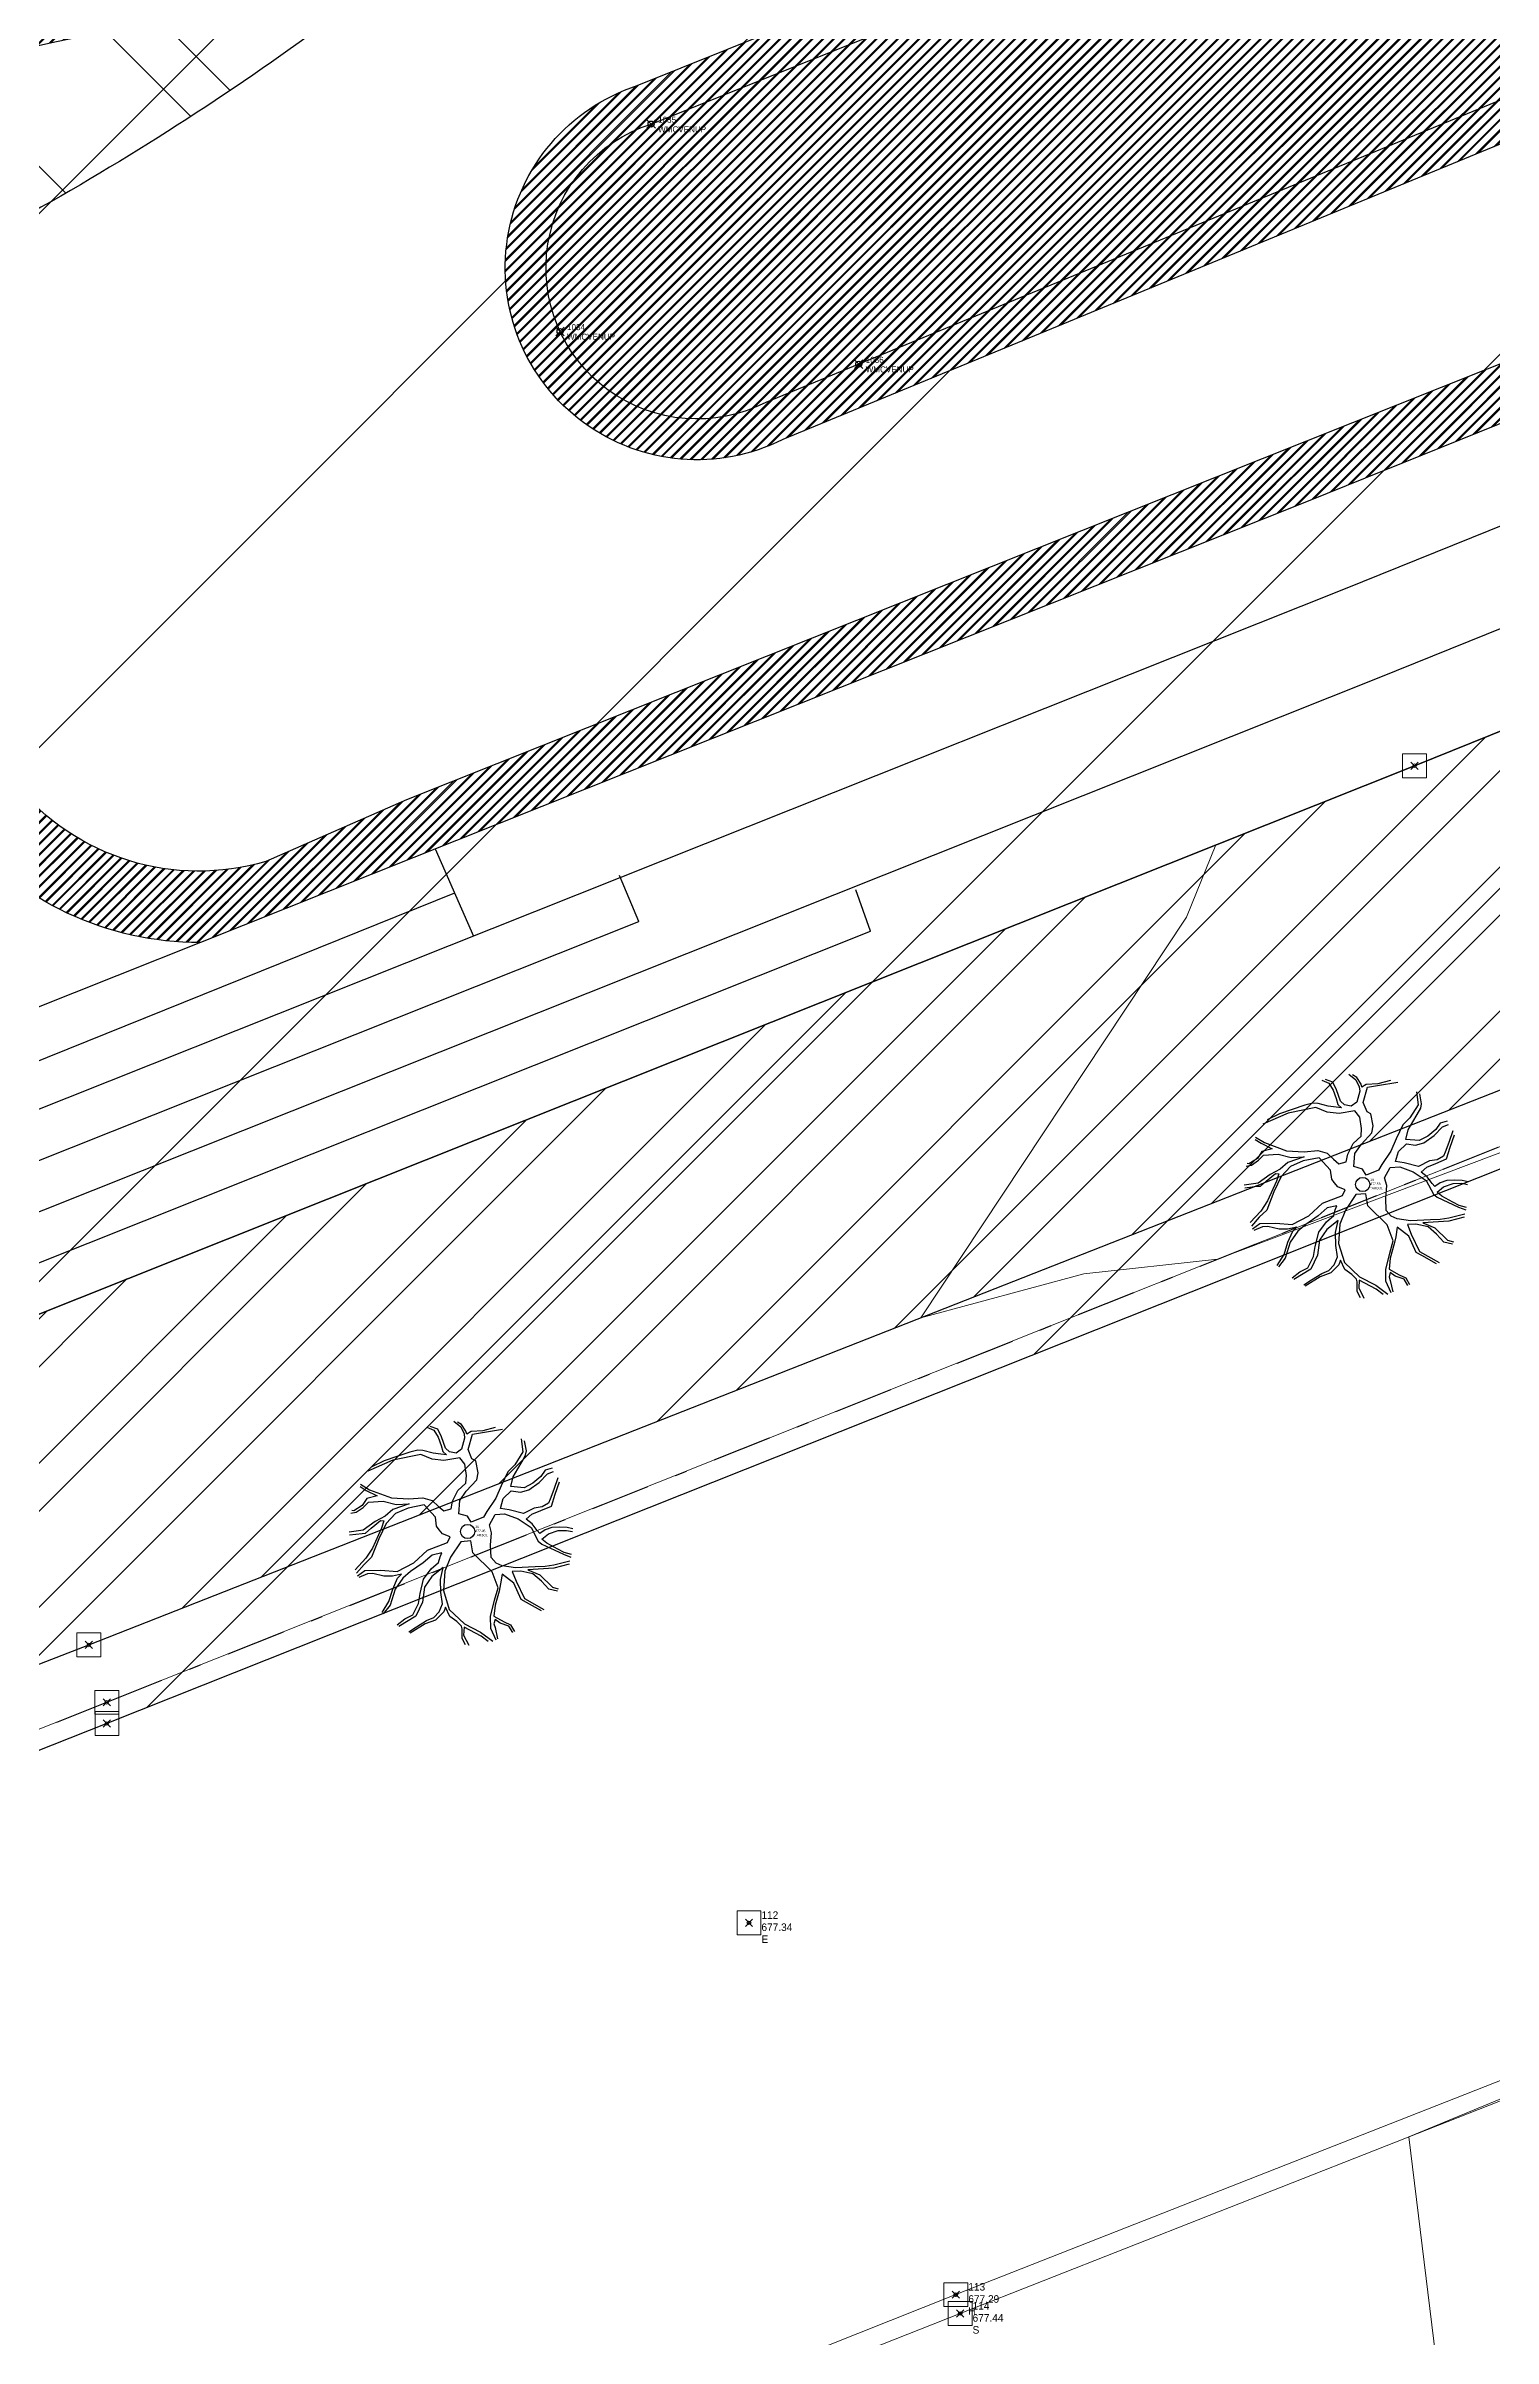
# Model space of a CAD drawing. Extents: x 350769 to 354978, y 6304672 to 6307963.
# Drawn here: x 352573.7 to 352585.87, y 6305441.83 to 6305461.11 of the extents above; entities that cross this region are included whole.
import ezdxf

# ---------------------------------------------------------------- set-up
doc = ezdxf.new("R2010")
doc.units = 0
doc.header["$PDMODE"] = 35
doc.header["$PDSIZE"] = 0.03
doc.linetypes.add('CONTINUOS', pattern=[0])
doc.linetypes.add('JPG_DASHDOT', pattern=[1, 0.5, -0.25, 0, -0.25])
doc.layers.get('0').update_dxf_attribs({"linetype": 'CONTINUOUS'})
doc.layers.get('Defpoints').update_dxf_attribs({"linetype": 'CONTINUOUS'})
for name, color, linetype in [('0-LEVANTAMIENTO 2020.SEP', 252, 'CONTINUOUS'), ('02_Geo ext_Acotamiento', 7, 'CONTINUOUS'), ('1-ESCALA', 252, 'CONTINUOUS'), ('1-LINEA EXTERIOR EDIFICIO MADERAS', 252, 'CONTINUOUS'), ('1-MURO', 7, 'CONTINUOUS'), ('1-PAVIMENTO', 161, 'CONTINUOUS'), ('1-SOLERA', 212, 'CONTINUOUS'), ('1-VEREDA', 251, 'CONTINUOUS'), ('2-ACHURADO MURO', 9, 'CONTINUOUS'), ('2-ACHURADO VEREDA', 252, 'CONTINUOUS'), ('C-TINN', 5, 'CONTINUOUS'), ('C-TOPO-MAJR', 9, 'CONTINUOUS'), ('TOP-URB-SOLERAS', 2, 'JPG_DASHDOT'), ('V-NODE - 2013', 4, 'CONTINUOUS'), ('V-NODE-TEXT', 1, 'CONTINUOUS'), ('V-NODE-TEXT 2013', 2, 'CONTINUOUS'), ('V-NODE-TEXT5', 5, 'CONTINUOUS'), ('Z-ARBOL', 253, 'CONTINUOUS')]:
    doc.layers.add(name, color=color, linetype=linetype)
doc.layers.add('0_ASD_TOPOGRAFIA_ELEMENTOS', color=9, linetype='CONTINUOS', lineweight=5, true_color=0xbdbdbd)
doc.styles.add('ROMANS', font='romans.shx', dxfattribs={"width": 0.65})
doc.dimstyles.new('Principal', dxfattribs={"dimscale": 0, "dimtxt": 2, "dimasz": 2, "dimexe": 1, "dimexo": 1, "dimtad": 1, "dimrnd": 0.05, "dimzin": 1, "dimtxsty": 'ROMANS', "dimcen": 2.5, "dimclrt": 2, "dimaunit": 2, "dimadec": 0, "dimazin": 0, "dimtfac": 1, "dimtmove": 0, "dimatfit": 3, "dimfxl": 1, "dimfxlon": 1, "dimarcsym": 0})
pattern_1 = [(45, (0, 0), (-0.04490128060535, 0.04490128060535), [])]
pattern_2 = [(45, (38000, -3000), (-0.04490128060535, 0.04490128060535), [])]

# ---------------------------------------------------------------- blocks, each defined once
blk = doc.blocks.new('*U230', base_point=(352581.385, 6305442.039))
at = {"layer": 'V-NODE - 2013', "lineweight": -2}
blk.add_point((352581.385, 6305442.039), dxfattribs=at)
at = {"layer": 'V-NODE-TEXT 2013', "linetype": 'ByBlock', "char_height": 0.0635}
for s, insert, attachment_point in [('114', (352581.49, 6305442.072), 7), ('S', (352581.49, 6305441.933), 1), ('677.44', (352581.49, 6305442.034), 1)]:
    blk.add_mtext(s, dxfattribs=dict(at, insert=insert, attachment_point=attachment_point))
blk = doc.blocks.new('*U379', base_point=(352581.349, 6305442.198))
at = {"layer": 'V-NODE - 2013', "lineweight": -2}
blk.add_point((352581.349, 6305442.198), dxfattribs=at)
at = {"layer": 'V-NODE-TEXT 2013', "linetype": 'ByBlock', "char_height": 0.0635}
for s, insert, attachment_point in [('677.29', (352581.454, 6305442.193), 1), ('113', (352581.454, 6305442.231), 7), ('H', (352581.454, 6305442.092), 1)]:
    blk.add_mtext(s, dxfattribs=dict(at, insert=insert, attachment_point=attachment_point))
blk = doc.blocks.new('*U417', base_point=(352579.609, 6305445.324))
at = {"layer": 'V-NODE - 2013', "lineweight": -2}
blk.add_point((352579.609, 6305445.324), dxfattribs=at)
at = {"layer": 'V-NODE-TEXT 2013', "linetype": 'ByBlock', "char_height": 0.0635}
for s, insert, attachment_point in [('112', (352579.714, 6305445.357), 7), ('677.34', (352579.714, 6305445.319), 1), ('E', (352579.714, 6305445.218), 1)]:
    blk.add_mtext(s, dxfattribs=dict(at, insert=insert, attachment_point=attachment_point))
blk = doc.blocks.new('*U644', base_point=(352578.02, 6305458.705))
at = {"layer": 'V-NODE-TEXT5', "lineweight": -2}
for p, q in [((352577.984, 6305458.669), (352578.056, 6305458.741)), ((352577.984, 6305458.741), (352578.056, 6305458.669))]:
    blk.add_line(p, q, dxfattribs=at)
blk.add_circle((352578.02, 6305458.705), 0.0254, dxfattribs=at)
at = {"layer": 'V-NODE-TEXT5', "color": 0, "linetype": 'ByBlock', "char_height": 0.0508}
for s, insert, attachment_point in [('1034', (352578.079, 6305458.741), 4), ('WMCVENUP', (352578.079, 6305458.686), 1)]:
    blk.add_mtext(s, dxfattribs=dict(at, insert=insert, attachment_point=attachment_point))
blk = doc.blocks.new('*U645', base_point=(352578.786, 6305460.449))
at = {"layer": 'V-NODE-TEXT5', "lineweight": -2}
for p, q in [((352578.75, 6305460.413), (352578.822, 6305460.485)), ((352578.75, 6305460.485), (352578.822, 6305460.413))]:
    blk.add_line(p, q, dxfattribs=at)
blk.add_circle((352578.786, 6305460.449), 0.0254, dxfattribs=at)
at = {"layer": 'V-NODE-TEXT5', "color": 0, "linetype": 'ByBlock', "char_height": 0.0508}
for s, insert, attachment_point in [('1035', (352578.845, 6305460.485), 4), ('WMCVENUP', (352578.845, 6305460.43), 1)]:
    blk.add_mtext(s, dxfattribs=dict(at, insert=insert, attachment_point=attachment_point))
blk = doc.blocks.new('*U646', base_point=(352580.532, 6305458.43))
at = {"layer": 'V-NODE-TEXT5', "lineweight": -2}
for p, q in [((352580.496, 6305458.394), (352580.568, 6305458.466)), ((352580.496, 6305458.466), (352580.568, 6305458.394))]:
    blk.add_line(p, q, dxfattribs=at)
blk.add_circle((352580.532, 6305458.43), 0.0254, dxfattribs=at)
at = {"layer": 'V-NODE-TEXT5', "color": 0, "linetype": 'ByBlock', "char_height": 0.0508}
for s, insert, attachment_point in [('WMCVENUP', (352580.591, 6305458.411), 1), ('1036', (352580.591, 6305458.466), 4)]:
    blk.add_mtext(s, dxfattribs=dict(at, insert=insert, attachment_point=attachment_point))
blk = doc.blocks.new('ARBOL')
at = {"layer": 'Z-ARBOL', "color": 9, "linetype": 'Continuous', "true_color": 0xbdbdbd}
for p, q in [((-1.403, 3.597), (-1.165, 3.491)), ((-1.029, 3.526), (-1.286, 3.62)), ((-1.165, 3.491), (-1.017, 3.252)), ((-0.902, 3.26), (-1.029, 3.526)), ((-1.017, 3.252), (-0.911, 2.96)), ((-0.767, 2.873), (-0.902, 3.26)), ((-0.477, 3.797), (-0.24, 3.601)), ((-0.207, 3.685), (-0.352, 3.773)), ((-0.24, 3.601), (-0.123, 3.368)), ((-0.057, 3.46), (-0.207, 3.685)), ((-0.104, 3.213), (-0.207, 2.841)), ((-0.123, 3.368), (-0.104, 3.213)), ((-0.029, 3.35), (-0.057, 3.46)), ((0.118, 3.442), (-0.029, 3.35)), ((0.016, 2.829), (0.166, 3.358)), ((0.526, 3.47), (0.118, 3.442)), ((0.166, 3.358), (0.515, 3.412)), ((0.515, 3.412), (1.206, 3.526)), ((0.952, 3.585), (0.526, 3.47)), ((1.849, 3.198), (1.905, 2.74)), ((-2.573, 2.463), (-3.436, 2.075)), ((-2.87, 2.43), (-3.296, 2.225)), ((-2.436, 2.588), (-2.87, 2.43)), ((-1.615, 2.657), (-2.573, 2.463)), ((-1.989, 2.729), (-2.436, 2.588)), ((-1.717, 2.798), (-1.989, 2.729)), ((-1.54, 2.794), (-1.717, 2.798)), ((-1.226, 2.493), (-1.615, 2.657)), ((-1.187, 2.697), (-1.54, 2.794)), ((-0.816, 2.445), (-1.226, 2.493)), ((-0.92, 2.661), (-1.187, 2.697)), ((-0.73, 2.639), (-0.92, 2.661)), ((-0.911, 2.96), (-0.854, 2.754)), ((-0.854, 2.754), (-0.73, 2.639)), ((-0.266, 2.536), (-0.816, 2.445)), ((-0.63, 2.741), (-0.767, 2.873)), ((-0.396, 2.696), (-0.63, 2.741)), ((-0.207, 2.841), (-0.396, 2.696)), ((-0.096, 2.323), (-0.266, 2.536)), ((0.148, 2.502), (0.016, 2.829)), ((0.28, 2.432), (0.148, 2.502)), ((0.364, 2.024), (0.28, 2.432)), ((1.905, 2.74), (1.627, 2.295)), ((1.729, 2.155), (1.875, 2.414)), ((1.875, 2.414), (1.998, 2.632)), ((2.025, 2.777), (1.962, 3.121)), ((1.998, 2.632), (2.025, 2.777)), ((-3.69, 1.634), (-3.381, 1.442)), ((-0.333, 1.418), (-0.059, 1.667)), ((-0.041, 1.935), (-0.096, 2.323)), ((-0.059, 1.667), (-0.041, 1.935)), ((-0.047, 1.394), (0.316, 1.777)), ((0.316, 1.777), (0.364, 2.024)), ((1.387, 2.055), (1.15, 1.572)), ((1.627, 2.295), (1.387, 2.055)), ((1.485, 1.554), (1.564, 1.885)), ((1.564, 1.885), (1.729, 2.155)), ((2.249, 1.664), (1.945, 1.511)), ((2.109, 1.435), (2.463, 1.684)), ((2.52, 1.899), (2.249, 1.664)), ((2.463, 1.684), (2.748, 1.991)), ((2.673, 2.111), (2.52, 1.899)), ((2.914, 2.185), (2.673, 2.111)), ((2.748, 1.991), (2.957, 2.072)), ((3.108, 1.847), (2.968, 1.452)), ((3.018, 1.291), (3.163, 1.716)), ((-3.63, 0.901), (-3.923, 0.716)), ((-3.835, 0.669), (-3.594, 0.834)), ((-3.7, 1.548), (-3.498, 1.419)), ((-3.47, 1.143), (-3.63, 0.901)), ((-3.594, 0.834), (-3.415, 1.011)), ((-3.498, 1.419), (-3.116, 1.225)), ((-3.116, 1.225), (-3.47, 1.143)), ((-3.415, 1.011), (-2.907, 1.05)), ((-3.381, 1.442), (-2.627, 1.162)), ((-2.907, 1.05), (-2.46, 0.935)), ((-2.627, 1.162), (-2.021, 1.122)), ((-2.02, 0.956), (-2.574, 0.761)), ((-2.048, 0.811), (-2.487, 0.623)), ((-2.46, 0.935), (-2.02, 0.956)), ((-1.495, 0.916), (-2.048, 0.811)), ((-2.021, 1.122), (-1.544, 1.167)), ((-1.544, 1.167), (-1.222, 1.075)), ((-1.107, 0.496), (-1.495, 0.916)), ((-1.222, 1.075), (-1.003, 0.868)), ((-1.003, 0.868), (-0.823, 0.713)), ((-0.567, 0.785), (-0.517, 1.046)), ((-0.517, 1.046), (-0.333, 1.418)), ((-0.309, 0.615), (-0.27, 1.074)), ((-0.27, 1.074), (-0.047, 1.394)), ((0.973, 1.154), (0.657, 0.687)), ((1.15, 1.572), (0.973, 1.154)), ((1.13, 0.793), (1.228, 1.135)), ((1.429, 0.75), (1.13, 0.793)), ((1.228, 1.135), (1.504, 1.399)), ((1.945, 1.511), (1.485, 1.554)), ((1.504, 1.399), (1.819, 1.354)), ((1.819, 1.354), (2.109, 1.435)), ((2.296, 0.811), (1.922, 0.626)), ((2.562, 0.851), (2.296, 0.811)), ((2.522, 0.723), (2.891, 0.879)), ((2.78, 0.975), (2.562, 0.851)), ((2.839, 1.115), (2.78, 0.975)), ((2.968, 1.452), (2.839, 1.115)), ((2.891, 0.879), (3.018, 1.291)), ((-3.598, 0.051), (-4.08, -0.022)), ((-4.02, 0.629), (-3.835, 0.669)), ((-3.923, 0.716), (-3.985, 0.728)), ((-3.185, 0.35), (-3.598, 0.051)), ((-3.521, -0.054), (-3.326, 0.12)), ((-3.326, 0.12), (-3.003, 0.375)), ((-2.972, 0.113), (-3.28, -0.567)), ((-2.845, 0.526), (-3.185, 0.35)), ((-2.811, 0.278), (-3.057, -0.248)), ((-3.003, 0.375), (-2.891, 0.369)), ((-2.891, 0.369), (-2.972, 0.113)), ((-2.574, 0.761), (-2.845, 0.526)), ((-2.487, 0.623), (-2.811, 0.278)), ((-1.069, 0.187), (-1.107, 0.496)), ((-0.979, 0.064), (-1.069, 0.187)), ((-0.861, -0.079), (-0.979, 0.064)), ((-0.823, 0.713), (-0.567, 0.785)), ((-0.003, 0.526), (-0.309, 0.615)), ((0.12, 0.322), (-0.003, 0.526)), ((0.541, 0.498), (0.12, 0.322)), ((0.657, 0.687), (0.541, 0.498)), ((0.749, 0.232), (0.945, 0.586)), ((0.826, -0.039), (0.749, 0.232)), ((0.945, 0.586), (1.274, 0.614)), ((1.274, 0.614), (1.74, 0.435)), ((1.922, 0.626), (1.429, 0.75)), ((1.74, 0.435), (2.184, 0.139)), ((2.013, 0.428), (2.208, 0.602)), ((2.225, 0.267), (2.013, 0.428)), ((2.184, 0.139), (2.434, -0.331)), ((2.208, 0.602), (2.522, 0.723)), ((2.391, 0.039), (2.225, 0.267)), ((2.484, -0.069), (2.391, 0.039)), ((2.67, 0.062), (2.484, -0.069)), ((2.895, 0.139), (2.67, 0.062)), ((2.788, -0.082), (3.118, 0.036)), ((3.155, 0.15), (2.895, 0.139)), ((3.118, 0.036), (3.409, 0.041)), ((3.428, 0.143), (3.155, 0.15)), ((3.409, 0.041), (3.612, 0.003)), ((3.628, 0.09), (3.428, 0.143)), ((-4.066, -0.115), (-3.635, -0.062)), ((-3.635, -0.062), (-3.521, -0.054)), ((-3.28, -0.567), (-3.508, -0.915)), ((-3.057, -0.248), (-3.307, -0.878)), ((-1.859, -1.079), (-1.388, -0.641)), ((-1.388, -0.641), (-0.693, -0.382)), ((-0.89, -0.736), (-1.226, -0.808)), ((-0.949, -0.876), (-0.89, -0.736)), ((-0.607, -0.187), (-0.861, -0.079)), ((-0.693, -0.382), (-0.607, -0.187)), ((-0.234, -0.349), (-0.595, -0.883)), ((0.11, -0.324), (-0.234, -0.349)), ((0.178, -0.729), (0.11, -0.324)), ((0.844, -1.384), (0.178, -0.729)), ((0.792, -0.47), (0.826, -0.039)), ((0.808, -0.895), (0.792, -0.47)), ((2.434, -0.331), (2.56, -0.43)), ((2.56, -0.264), (2.788, -0.082)), ((2.727, -0.401), (2.56, -0.264)), ((2.56, -0.43), (3.301, -0.782)), ((3.107, -0.61), (2.727, -0.401)), ((3.327, -0.727), (3.107, -0.61)), ((3.301, -0.782), (3.556, -0.877)), ((3.574, -0.789), (3.327, -0.727)), ((-3.508, -0.915), (-3.874, -1.313)), ((-3.565, -1.13), (-3.831, -1.435)), ((-3.796, -1.524), (-3.541, -1.346)), ((-3.449, -1.454), (-3.747, -1.578)), ((-3.307, -0.878), (-3.565, -1.13)), ((-3.541, -1.346), (-2.989, -1.331)), ((-3.269, -1.443), (-3.449, -1.454)), ((-2.882, -1.532), (-3.269, -1.443)), ((-2.989, -1.331), (-2.433, -1.376)), ((-2.593, -1.542), (-2.882, -1.532)), ((-2.273, -1.468), (-2.593, -1.542)), ((-2.433, -1.376), (-1.859, -1.079)), ((-2.412, -1.607), (-2.273, -1.468)), ((-1.964, -1.376), (-2.235, -1.61)), ((-1.537, -1.08), (-1.964, -1.376)), ((-1.226, -0.808), (-1.537, -1.08)), ((-1.515, -1.642), (-1.253, -1.285)), ((-1.237, -1.544), (-1.487, -1.919)), ((-1.253, -1.285), (-1, -1.062)), ((-0.841, -1.243), (-1.237, -1.544)), ((-1, -1.062), (-0.949, -0.876)), ((-0.934, -1.647), (-0.841, -1.243)), ((-0.783, -1.36), (-0.829, -2.029)), ((-0.595, -0.883), (-0.783, -1.36)), ((0.98, -1.093), (0.808, -0.895)), ((1.046, -1.935), (0.844, -1.384)), ((1.19, -1.179), (0.98, -1.093)), ((1.184, -1.464), (1.136, -1.801)), ((1.592, -1.783), (1.184, -1.464)), ((1.645, -1.25), (1.19, -1.179)), ((1.833, -1.361), (1.539, -1.381)), ((1.539, -1.381), (1.67, -1.707)), ((2.33, -1.215), (1.645, -1.25)), ((2.251, -1.456), (1.833, -1.361)), ((2.967, -1.261), (2.068, -1.316)), ((2.068, -1.316), (2.488, -1.486)), ((2.542, -1.708), (2.251, -1.456)), ((2.671, -1.205), (2.33, -1.215)), ((2.488, -1.486), (2.923, -1.916)), ((2.971, -1.156), (2.671, -1.205)), ((3.494, -1.121), (2.967, -1.261)), ((3.522, -1.022), (2.971, -1.156)), ((-2.711, -2.409), (-2.581, -1.981)), ((-2.5, -1.982), (-2.67, -2.537)), ((-2.581, -1.981), (-2.412, -1.607)), ((-2.235, -1.61), (-2.5, -1.982)), ((-1.691, -2.483), (-1.64, -2.131)), ((-1.64, -2.131), (-1.515, -1.642)), ((-1.487, -1.919), (-1.553, -2.434)), ((-0.924, -2.102), (-0.934, -1.647)), ((-0.869, -2.489), (-0.924, -2.102)), ((-0.829, -2.029), (-0.631, -2.685)), ((0.792, -2.926), (0.931, -2.365)), ((0.931, -2.365), (1.046, -1.935)), ((1.089, -2.048), (0.947, -2.534)), ((1.136, -1.801), (1.089, -2.048)), ((1.84, -2.342), (1.592, -1.783)), ((1.67, -1.707), (1.96, -2.305)), ((2.032, -2.439), (1.84, -2.342)), ((1.96, -2.305), (2.63, -2.689)), ((2.797, -1.983), (2.542, -1.708)), ((3.09, -2.053), (2.797, -1.983)), ((2.923, -1.916), (3.123, -1.969)), ((-2.944, -2.787), (-2.711, -2.409)), ((-2.67, -2.537), (-2.906, -2.839)), ((-2.428, -3.216), (-2.163, -3.011)), ((-1.79, -2.916), (-2.375, -3.272)), ((-2.163, -3.011), (-1.893, -2.866)), ((-1.893, -2.866), (-1.691, -2.483)), ((-1.553, -2.434), (-1.79, -2.916)), ((-1.763, -3.283), (-1.414, -3.063)), ((-1.104, -3.047), (-1.468, -3.174)), ((-1.414, -3.063), (-1.168, -2.959)), ((-1.168, -2.959), (-0.986, -2.768)), ((-0.825, -2.769), (-1.104, -3.047)), ((-0.986, -2.768), (-0.869, -2.489)), ((-0.76, -2.6), (-0.825, -2.769)), ((-0.614, -2.929), (-0.76, -2.6)), ((-0.631, -2.685), (-0.112, -3.176)), ((-0.371, -3.096), (-0.614, -2.929)), ((-0.209, -3.263), (-0.371, -3.096)), ((0.795, -3.334), (0.792, -2.926)), ((0.95, -3.032), (0.906, -3.174)), ((0.947, -2.534), (0.907, -2.918)), ((0.907, -2.918), (1.258, -3.106)), ((1.12, -3.155), (0.95, -3.032)), ((1.423, -3.258), (1.12, -3.155)), ((1.258, -3.106), (1.481, -3.209)), ((2.541, -2.732), (2.032, -2.439)), ((-2.023, -3.459), (-1.763, -3.283)), ((-1.468, -3.174), (-1.982, -3.498)), ((-0.194, -3.356), (-0.209, -3.263)), ((-0.193, -3.688), (-0.194, -3.356)), ((-0.073, -3.907), (-0.193, -3.688)), ((-0.118, -3.295), (-0.137, -3.563)), ((-0.137, -3.563), (0.039, -3.913)), ((0.469, -3.603), (-0.118, -3.295)), ((-0.112, -3.176), (0.447, -3.464)), ((0.447, -3.464), (0.866, -3.771)), ((0.709, -3.785), (0.469, -3.603)), ((0.979, -3.736), (0.795, -3.334)), ((0.906, -3.174), (0.947, -3.302)), ((0.947, -3.302), (1.033, -3.696)), ((1.558, -3.479), (1.423, -3.258)), ((1.481, -3.209), (1.614, -3.445))]:
    blk.add_line(p, q, dxfattribs=at)
at = {"layer": 'Z-ARBOL', "color": 9, "true_color": 0xbdbdbd}
blk.add_circle((0, 0), 0.245, dxfattribs=at)
blk = doc.blocks.new('*U730', base_point=(352584.771, 6305451.532))
at = {"layer": 'Z-ARBOL', "linetype": 'ByBlock', "lineweight": -2, "xscale": 0.2441400029806206, "yscale": 0.2441400029806206, "zscale": 0.2441400029806206}
blk.add_blockref('ARBOL', (352584.771, 6305451.532), dxfattribs=at)
at = {"layer": 'V-NODE-TEXT', "linetype": 'ByBlock', "char_height": 0.02}
for s, insert, attachment_point in [('29', (352584.836, 6305451.572), 4), ('677.58', (352584.836, 6305451.547), 1), ('°ARBOL', (352584.836, 6305451.502), 4)]:
    blk.add_mtext(s, dxfattribs=dict(at, insert=insert, attachment_point=attachment_point))
blk = doc.blocks.new('*U731', base_point=(352577.243, 6305448.614))
at = {"layer": 'Z-ARBOL', "linetype": 'ByBlock', "lineweight": -2, "xscale": 0.2441400029806206, "yscale": 0.2441400029806206, "zscale": 0.2441400029806206}
blk.add_blockref('ARBOL', (352577.243, 6305448.614), dxfattribs=at)
at = {"layer": 'V-NODE-TEXT', "linetype": 'ByBlock', "char_height": 0.02}
for s, insert, attachment_point in [('30', (352577.308, 6305448.654), 4), ('677.45', (352577.308, 6305448.629), 1), ('°ARBOL', (352577.308, 6305448.584), 4)]:
    blk.add_mtext(s, dxfattribs=dict(at, insert=insert, attachment_point=attachment_point))
blk = doc.blocks.new('*D1236')
at = {"layer": '02_Geo ext_Acotamiento', "color": 0, "lineweight": -2, "transparency": 16777216}
blk.add_line((352474.045, 6305972.496), (352473.119, 6305978.179), dxfattribs=at)
at = {"layer": '02_Geo ext_Acotamiento', "color": 0, "transparency": 16777216}
blk.add_solid([(352473.283, 6305978.206), (352472.954, 6305978.153), (352472.958, 6305979.166)], dxfattribs=at)
at = {"layer": 'Defpoints', "color": 0, "transparency": 16777216}
for p in [(352472.958, 6305979.166), (352596.042, 6305224.025)]:
    blk.add_point(p, dxfattribs=at)
at = {"layer": '02_Geo ext_Acotamiento', "color": 2, "transparency": 16777216, "insert": (352474.582, 6305974.845), "char_height": 1, "attachment_point": 5, "rotation": 279.2575, "style": 'ROMANS'}
blk.add_mtext('R765,10', dxfattribs=at)
blk = doc.blocks.new('*U4470', base_point=(352581.385, 6305442.039))
at = {"layer": 'V-NODE - 2013', "lineweight": -2}
blk.add_point((352581.385, 6305442.039), dxfattribs=at)
at = {"layer": 'V-NODE-TEXT 2013', "linetype": 'ByBlock', "char_height": 0.0635}
for s, insert, attachment_point in [('114', (352581.49, 6305442.072), 7), ('S', (352581.49, 6305441.933), 1), ('677.44', (352581.49, 6305442.034), 1)]:
    blk.add_mtext(s, dxfattribs=dict(at, insert=insert, attachment_point=attachment_point))
blk = doc.blocks.new('*U4625', base_point=(352581.349, 6305442.198))
at = {"layer": 'V-NODE - 2013', "lineweight": -2}
blk.add_point((352581.349, 6305442.198), dxfattribs=at)
at = {"layer": 'V-NODE-TEXT 2013', "linetype": 'ByBlock', "char_height": 0.0635}
for s, insert, attachment_point in [('677.29', (352581.454, 6305442.193), 1), ('113', (352581.454, 6305442.231), 7), ('H', (352581.454, 6305442.092), 1)]:
    blk.add_mtext(s, dxfattribs=dict(at, insert=insert, attachment_point=attachment_point))
blk = doc.blocks.new('*U4666', base_point=(352579.609, 6305445.324))
at = {"layer": 'V-NODE - 2013', "lineweight": -2}
blk.add_point((352579.609, 6305445.324), dxfattribs=at)
at = {"layer": 'V-NODE-TEXT 2013', "linetype": 'ByBlock', "char_height": 0.0635}
for s, insert, attachment_point in [('112', (352579.714, 6305445.357), 7), ('677.34', (352579.714, 6305445.319), 1), ('E', (352579.714, 6305445.218), 1)]:
    blk.add_mtext(s, dxfattribs=dict(at, insert=insert, attachment_point=attachment_point))
blk = doc.blocks.new('*U4920', base_point=(352578.02, 6305458.705))
at = {"layer": 'V-NODE-TEXT5', "lineweight": -2}
for p, q in [((352577.984, 6305458.669), (352578.056, 6305458.741)), ((352577.984, 6305458.741), (352578.056, 6305458.669))]:
    blk.add_line(p, q, dxfattribs=at)
blk.add_circle((352578.02, 6305458.705), 0.0254, dxfattribs=at)
at = {"layer": 'V-NODE-TEXT5', "color": 0, "linetype": 'ByBlock', "char_height": 0.0508}
for s, insert, attachment_point in [('1034', (352578.079, 6305458.741), 4), ('WMCVENUP', (352578.079, 6305458.686), 1)]:
    blk.add_mtext(s, dxfattribs=dict(at, insert=insert, attachment_point=attachment_point))
blk = doc.blocks.new('*U4921', base_point=(352578.786, 6305460.449))
at = {"layer": 'V-NODE-TEXT5', "lineweight": -2}
for p, q in [((352578.75, 6305460.413), (352578.822, 6305460.485)), ((352578.75, 6305460.485), (352578.822, 6305460.413))]:
    blk.add_line(p, q, dxfattribs=at)
blk.add_circle((352578.786, 6305460.449), 0.0254, dxfattribs=at)
at = {"layer": 'V-NODE-TEXT5', "color": 0, "linetype": 'ByBlock', "char_height": 0.0508}
for s, insert, attachment_point in [('1035', (352578.845, 6305460.485), 4), ('WMCVENUP', (352578.845, 6305460.43), 1)]:
    blk.add_mtext(s, dxfattribs=dict(at, insert=insert, attachment_point=attachment_point))
blk = doc.blocks.new('*U4922', base_point=(352580.532, 6305458.43))
at = {"layer": 'V-NODE-TEXT5', "lineweight": -2}
for p, q in [((352580.496, 6305458.394), (352580.568, 6305458.466)), ((352580.496, 6305458.466), (352580.568, 6305458.394))]:
    blk.add_line(p, q, dxfattribs=at)
blk.add_circle((352580.532, 6305458.43), 0.0254, dxfattribs=at)
at = {"layer": 'V-NODE-TEXT5', "color": 0, "linetype": 'ByBlock', "char_height": 0.0508}
for s, insert, attachment_point in [('WMCVENUP', (352580.591, 6305458.411), 1), ('1036', (352580.591, 6305458.466), 4)]:
    blk.add_mtext(s, dxfattribs=dict(at, insert=insert, attachment_point=attachment_point))
blk = doc.blocks.new('*U5007', base_point=(352584.771, 6305451.532))
at = {"layer": 'Z-ARBOL', "linetype": 'ByBlock', "lineweight": -2, "xscale": 0.2441400029806206, "yscale": 0.2441400029806206, "zscale": 0.2441400029806206}
blk.add_blockref('ARBOL', (352584.771, 6305451.532), dxfattribs=at)
at = {"layer": 'V-NODE-TEXT', "linetype": 'ByBlock', "char_height": 0.02}
for s, insert, attachment_point in [('29', (352584.836, 6305451.572), 4), ('677.58', (352584.836, 6305451.547), 1), ('°ARBOL', (352584.836, 6305451.502), 4)]:
    blk.add_mtext(s, dxfattribs=dict(at, insert=insert, attachment_point=attachment_point))
blk = doc.blocks.new('*U5008', base_point=(352577.243, 6305448.614))
at = {"layer": 'Z-ARBOL', "linetype": 'ByBlock', "lineweight": -2, "xscale": 0.2441400029806206, "yscale": 0.2441400029806206, "zscale": 0.2441400029806206}
blk.add_blockref('ARBOL', (352577.243, 6305448.614), dxfattribs=at)
at = {"layer": 'V-NODE-TEXT', "linetype": 'ByBlock', "char_height": 0.02}
for s, insert, attachment_point in [('30', (352577.308, 6305448.654), 4), ('677.45', (352577.308, 6305448.629), 1), ('°ARBOL', (352577.308, 6305448.584), 4)]:
    blk.add_mtext(s, dxfattribs=dict(at, insert=insert, attachment_point=attachment_point))
blk = doc.blocks.new('TOPOGRAFIA')
at = {"layer": '1-LINEA EXTERIOR EDIFICIO MADERAS', "lineweight": 0, "true_color": 0xbdbdbd}
h = blk.add_hatch(dxfattribs=at)
h.set_pattern_fill('ANSI31', color=9, scale=0.5, angle=90)
h.set_pattern_definition([(135, (38000, -3000), (-1.12253201513, -1.12253201513), [])])
h.paths.add_polyline_path([(390509.254, 6302464.349), (390489.235, 6302457.311, 0.006593), (390483.626, 6302455.312, 0.225672), (390479.522, 6302451.091, 0.369359), (390482.833, 6302442.806, 0.105621), (390487.097, 6302441.999), (390494.78, 6302441.975, 0.022709), (390512.986, 6302443.076, 0.009245), (390519.629, 6302443.906, 0.008069), (390526.96, 6302445.081, 0.00776), (390532.19, 6302446.09, 0.003168), (390537.058, 6302447.14, 0.018522), (390547.928, 6302449.983, -0.000441), (390550.949, 6302450.891, 0.020574), (390552.004, 6302451.255, 0.02318), (390567.437, 6302456.785, 0.024648), (390573.151, 6302459.473, 0.065043), (390578.117, 6302463.01, 0.03227), (390582.068, 6302467.188, 0.06625), (390589.221, 6302481.458, 0.027642), (390596.216, 6302502.437, 0.013828), (390598.79, 6302513.005, 0.018853), (390600.543, 6302523.006, 0.159831), (390600.113, 6302525.357, 0.093527), (390598.113, 6302527.807, 0.380747), (390588.95, 6302527.551), (390586.878, 6302524.749), (390584.88, 6302521.705), (390583.088, 6302518.971), (390579.481, 6302513.484), (390576.46, 6302508.881), (390569.643, 6302498.477), (390565.382, 6302491.97), (390560.315, 6302485.388), (390555.754, 6302481.548), (390539.433, 6302474.882), (390517.803, 6302467.362)])
at = {"layer": '2-ACHURADO MURO', "lineweight": 0, "true_color": 0xbdbdbd}
h = blk.add_hatch(dxfattribs=at)
h.set_pattern_fill('ANSI31', color=9, scale=0.02)
h.set_pattern_definition(pattern_2)
h.paths.add_polyline_path([(390570.127, 6302460.95, 0.077461), (390573.772, 6302461.139, 0.1474), (390577.629, 6302463.242, 0.075621), (390585.753, 6302474.432), (390585.398, 6302474.616, -0.075621), (390577.344, 6302463.523, -0.1474), (390573.69, 6302461.531, -0.07792), (390570.148, 6302461.35, 0.047976), (390569.972, 6302461.351, -0.182302), (390567.584, 6302462.442), (390565.452, 6302464.482), (390565.307, 6302464.33), (390567.765, 6302461.978), (390571.43, 6302456.525), (390572.974, 6302454.519, 0.226316), (390574.993, 6302453.567), (390584.314, 6302457.281), (390591.826, 6302460.311), (390591.829, 6302460.305), (390599.205, 6302463.245, 0.000013), (390599.064, 6302463.669), (390576.729, 6302454.766), (390575.547, 6302454.249, -0.302334), (390573.439, 6302454.899), (390572.008, 6302456.758), (390569.57, 6302460.251, -0.560443)])
h = blk.add_hatch(dxfattribs=at)
h.set_pattern_fill('ANSI31', color=9, scale=0.02)
h.set_pattern_definition(pattern_2)
h.paths.add_polyline_path([(390578.669, 6302460.772, 1.075612), (390579.893, 6302457.796), (390580.663, 6302458.113), (390588.848, 6302461.483, 0.888424), (390587.264, 6302464.227)])
at = {"layer": '1-ESCALA', "color": 9, "lineweight": 0, "true_color": 0xbdbdbd, "flags": 128}
for points in [[(390540.705, 6302437.224), (390559.381, 6302444.752), (390572.313, 6302449.916), (390585.207, 6302455.053), (390596.032, 6302459.42), (390599.939, 6302461.036)], [(390540.999, 6302439.93), (390558.487, 6302446.979), (390571.423, 6302452.145), (390584.314, 6302457.281), (390591.826, 6302460.311)], [(390543.69, 6302439.29), (390559.083, 6302445.494), (390572.016, 6302450.659), (390584.909, 6302455.796), (390595.729, 6302460.161), (390595.766, 6302460.176)], [(390558.363, 6302446.068), (390571.72, 6302451.402), (390584.612, 6302456.538), (390593.809, 6302460.249)], [(390576.969, 6302454.354), (390577.291, 6302453.621)], [(390541.06, 6302437.799), (390559.232, 6302445.123), (390572.165, 6302450.287), (390580.632, 6302453.661), (390580.507, 6302454.011)], [(390551.042, 6302442.714), (390571.868, 6302451.03), (390578.683, 6302453.745), (390578.52, 6302454.129)], [(390577.132, 6302453.983), (390566.707, 6302449.777), (390566.806, 6302449.44)]]:
    blk.add_lwpolyline(points, dxfattribs=at)
at = {"layer": '1-LINEA EXTERIOR EDIFICIO MADERAS', "color": 9, "lineweight": 0, "true_color": 0xbdbdbd, "flags": 128}
blk.add_lwpolyline([(390596.216, 6302502.437, -0.027642), (390589.221, 6302481.458, -0.06625), (390582.068, 6302467.188, -0.03227), (390578.117, 6302463.01, -0.065043), (390573.151, 6302459.473, -0.024648), (390567.437, 6302456.785, -0.02318), (390552.004, 6302451.255, -0.020574), (390550.949, 6302450.891, 0.000441), (390547.928, 6302449.983, -0.018522), (390537.058, 6302447.14, -0.003168), (390532.19, 6302446.09, -0.00776), (390526.96, 6302445.081, -0.008069), (390519.629, 6302443.906, -0.009245)], format="xyb", dxfattribs=at)
at = {"layer": '1-MURO', "color": 9, "lineweight": 0, "true_color": 0xbdbdbd, "flags": 128}
for points in [[(390574.993, 6302453.567, -0.226316), (390572.974, 6302454.519), (390571.43, 6302456.525), (390567.765, 6302461.978), (390565.307, 6302464.33), (390565.452, 6302464.482), (390567.584, 6302462.442, 0.182302), (390569.972, 6302461.351, -0.047976), (390570.148, 6302461.35, 0.07792), (390573.69, 6302461.531, 0.1474), (390577.344, 6302463.523, 0.075621), (390585.398, 6302474.616)], [(390599.064, 6302463.669), (390576.729, 6302454.766), (390575.547, 6302454.249, -0.302334), (390573.439, 6302454.899), (390572.008, 6302456.758), (390569.57, 6302460.251, -0.546974), (390570.106, 6302460.952, 0.07792), (390573.772, 6302461.139, 0.1474), (390577.629, 6302463.242, 0.075621), (390585.753, 6302474.432)]]:
    blk.add_lwpolyline(points, format="xyb", dxfattribs=at)
for points in [[(390580.663, 6302458.113), (390579.893, 6302457.796, -1.075612), (390578.669, 6302460.772), (390587.264, 6302464.227, -0.888424), (390588.848, 6302461.483)], [(390580.532, 6302458.43), (390579.75, 6302458.108, -1.085058), (390578.786, 6302460.449), (390587.396, 6302463.91, -0.875311), (390588.675, 6302461.783)]]:
    blk.add_lwpolyline(points, format="xyb", close=True, dxfattribs=at)
at = {"layer": '1-PAVIMENTO', "color": 9, "lineweight": 0, "true_color": 0xbdbdbd, "flags": 128}
for points in [[(390444.268, 6302388.116), (390457.741, 6302393.434), (390468.498, 6302397.661), (390479.763, 6302402.113), (390491.069, 6302406.566), (390504.34, 6302411.797), (390516.096, 6302416.436), (390528.667, 6302421.39), (390542.311, 6302426.778), (390554.613, 6302431.626), (390569.19, 6302437.377), (390581.349, 6302442.198), (390592.357, 6302446.525), (390602.496, 6302450.542)], [(390441.522, 6302394.629), (390452.503, 6302398.982), (390458.213, 6302401.216), (390468.05, 6302405.104), (390476.439, 6302408.401), (390481.682, 6302410.475), (390490.722, 6302414.053), (390503.01, 6302418.889), (390512.509, 6302422.629), (390523.045, 6302426.8), (390532.693, 6302430.631), (390541.368, 6302434.036), (390559.984, 6302441.387), (390574.209, 6302447), (390587.598, 6302452.326), (390599.579, 6302457.023), (390608.801, 6302460.676), (390618.951, 6302464.69)]]:
    blk.add_lwpolyline(points, dxfattribs=at)
at = {"layer": '1-SOLERA', "color": 9, "lineweight": 0, "true_color": 0xbdbdbd}
for p, q in [((390574.208, 6302447.178), (390587.53, 6302452.492)), ((390560.49, 6302441.751), (390574.208, 6302447.178))]:
    blk.add_line(p, q, dxfattribs=at)
at = {"layer": '1-SOLERA', "color": 9, "lineweight": 0, "true_color": 0xbdbdbd, "flags": 128}
blk.add_lwpolyline([(390444.36, 6302387.966), (390457.762, 6302393.273), (390468.575, 6302397.519), (390479.829, 6302401.965), (390491.135, 6302406.422), (390504.423, 6302411.655), (390516.147, 6302416.29), (390528.739, 6302421.254), (390542.04, 6302426.48), (390554.717, 6302431.497), (390569.137, 6302437.209), (390581.385, 6302442.039), (390592.396, 6302446.375), (390602.55, 6302450.4)], dxfattribs=at)
at = {"layer": '1-VEREDA', "color": 9, "lineweight": 0, "true_color": 0xbdbdbd}
for points in [[(390522.849, 6302427.501), (390532.385, 6302431.239), (390541.168, 6302434.704), (390560.355, 6302442.352), (390574.057, 6302447.661), (390586.18, 6302452.427), (390599.796, 6302457.878)], [(390596.032, 6302459.42), (390585.207, 6302455.053), (390572.313, 6302449.916), (390559.381, 6302444.752), (390540.705, 6302437.224), (390531.498, 6302433.526), (390522.742, 6302429.978)]]:
    blk.add_lwpolyline(points, dxfattribs=at)
at = {"layer": 'C-TINN', "color": 9, "linetype": 'Continuous', "lineweight": 0, "true_color": 0xbdbdbd}
for points, elevation in [([(390585.107, 6302454.953), (390585.107, 6302455.153), (390585.307, 6302455.153), (390585.307, 6302454.953), (390585.107, 6302454.953)], 677.521), ([(390573.957, 6302447.561), (390573.957, 6302447.761), (390574.157, 6302447.761), (390574.157, 6302447.561), (390573.957, 6302447.561)], 677.399), ([(390574.108, 6302447.078), (390574.108, 6302447.278), (390574.308, 6302447.278), (390574.308, 6302447.078), (390574.108, 6302447.078)], 677.338), ([(390574.109, 6302446.9), (390574.109, 6302447.1), (390574.309, 6302447.1), (390574.309, 6302446.9), (390574.109, 6302446.9)], 677.182), ([(390579.509, 6302445.224), (390579.509, 6302445.424), (390579.709, 6302445.424), (390579.709, 6302445.224), (390579.509, 6302445.224)], 677.34), ([(390581.249, 6302442.098), (390581.249, 6302442.298), (390581.449, 6302442.298), (390581.449, 6302442.098), (390581.249, 6302442.098)], 677.294), ([(390581.285, 6302441.939), (390581.285, 6302442.139), (390581.485, 6302442.139), (390581.485, 6302441.939), (390581.285, 6302441.939)], 677.439)]:
    blk.add_lwpolyline(points, dxfattribs=dict(at, elevation=elevation))
for p in [(390585.207, 6302455.053, 677.521), (390574.057, 6302447.661, 677.399), (390574.208, 6302447.178, 677.338), (390574.209, 6302447, 677.182), (390579.609, 6302445.324, 677.34), (390581.349, 6302442.198, 677.294), (390581.385, 6302442.039, 677.439)]:
    blk.add_point(p, dxfattribs=at)
at = {"layer": 'C-TOPO-MAJR', "color": 9, "linetype": 'Continuous', "lineweight": 0, "true_color": 0xbdbdbd, "elevation": 677.5}
blk.add_lwpolyline([(390596.917, 6302438.392), (390594.82, 6302437.612), (390589.714, 6302435.71), (390586.042, 6302434.337), (390585.881, 6302437.614), (390585.158, 6302443.525), (390588.394, 6302444.862), (390592.366, 6302446.491), (390593.41, 6302446.925), (390594.338, 6302447.31), (390591.806, 6302448.439), (390589.67, 6302449.29), (390590.417, 6302450.556), (390591.955, 6302454.034), (390587.561, 6302452.415), (390583.551, 6302450.905), (390582.426, 6302450.781), (390581.054, 6302450.412), (390583.288, 6302453.781), (390583.536, 6302454.387)], dxfattribs=at)
at = {"color": 9, "lineweight": 0, "true_color": 0xbdbdbd}
for name, p in [('*U4921', (390578.786, 6302460.449)), ('*U4920', (390578.02, 6302458.705)), ('*U4922', (390580.532, 6302458.43)), ('*U4666', (390579.609, 6302445.324)), ('*U4625', (390581.349, 6302442.198)), ('*U4470', (390581.385, 6302442.039))]:
    blk.add_blockref(name, p, dxfattribs=at)
at = {"layer": 'Z-ARBOL', "color": 9, "lineweight": 0, "true_color": 0xbdbdbd}
for name, p in [('*U5007', (390584.771, 6302451.532)), ('*U5008', (390577.243, 6302448.614))]:
    blk.add_blockref(name, p, dxfattribs=at)

msp = doc.modelspace()

# ---------------------------------------------------------------- hatches: boundary and pattern name
at = {"layer": '0-LEVANTAMIENTO 2020.SEP'}
h = msp.add_hatch(dxfattribs=at)
h.set_pattern_fill('ANSI31', color=252)
h.paths.add_polyline_path([(352458.213, 6305401.216), (352452.503, 6305398.982), (352452.816, 6305399.28), (352452.609, 6305399.636), (352451.638, 6305400.227), (352457.678, 6305402.577), (352457.689, 6305402.79), (352457.683, 6305402.996), (352454.252, 6305411.685), (352450.931, 6305420.069), (352447.151, 6305429.404), (352442.008, 6305442.347), (352436.835, 6305455.304), (352430.757, 6305470.685), (352440.792, 6305475.07), (352451.682, 6305479.894), (352465.771, 6305486.18), (352480.216, 6305492.535), (352496.407, 6305499.712), (352513.657, 6305507.299), (352529.161, 6305514.161), (352541.959, 6305519.8), (352561.927, 6305528.675), (352571.449, 6305540.268), (352583.647, 6305555.178), (352598.213, 6305545.789), (352605.453, 6305541.805), (352602.222, 6305538.721), (352606.073, 6305535.813), (352608.645, 6305532.42), (352608.792, 6305532.234), (352608.857, 6305528.43), (352613.727, 6305525.092), (352613.927, 6305524.926), (352609.716, 6305517.616), (352604.317, 6305502.974), (352607.353, 6305483.644), (352606.958, 6305479.393), (352608.039, 6305476.818), (352609.065, 6305474.225), (352617.537, 6305468.424), (352618.346, 6305465.146), (352618.854, 6305464.849), (352618.951, 6305464.69), (352608.801, 6305460.676), (352599.579, 6305457.023), (352587.598, 6305452.326), (352574.209, 6305447), (352559.984, 6305441.387), (352541.368, 6305434.036), (352532.693, 6305430.631), (352523.045, 6305426.8), (352512.509, 6305422.629), (352503.01, 6305418.889), (352490.722, 6305414.053), (352481.682, 6305410.475), (352476.439, 6305408.401), (352468.05, 6305405.104)])
at = {"layer": '1-LINEA EXTERIOR EDIFICIO MADERAS'}
h = msp.add_hatch(dxfattribs=at)
h.set_pattern_fill('ANSI31', color=252, scale=0.5, angle=90)
h.paths.add_polyline_path([(352509.254, 6305464.349), (352489.235, 6305457.311, 0.006593), (352483.626, 6305455.312, 0.225672), (352479.522, 6305451.091, 0.369359), (352482.833, 6305442.806, 0.105621), (352487.097, 6305441.999), (352494.78, 6305441.975, 0.022709), (352512.986, 6305443.076, 0.009245), (352519.629, 6305443.906, 0.008069), (352526.96, 6305445.081, 0.00776), (352532.19, 6305446.09, 0.003168), (352537.058, 6305447.14, 0.018522), (352547.928, 6305449.983, -0.000433), (352550.887, 6305450.916, 0.02483), (352567.437, 6305456.785, 0.024648), (352573.151, 6305459.473, 0.065043), (352578.117, 6305463.01, 0.03227), (352582.068, 6305467.188, 0.06625), (352589.221, 6305481.458, 0.027642), (352596.216, 6305502.437, 0.013828), (352598.79, 6305513.005, 0.018853), (352600.543, 6305523.006, 0.159831), (352600.113, 6305525.357, 0.093527), (352598.113, 6305527.807, 0.380747), (352588.95, 6305527.551), (352586.878, 6305524.749), (352584.88, 6305521.705), (352583.088, 6305518.971), (352579.481, 6305513.484), (352576.46, 6305508.881), (352569.643, 6305498.477), (352565.382, 6305491.97), (352560.315, 6305485.388), (352555.754, 6305481.548), (352539.433, 6305474.882), (352517.803, 6305467.362)])
at = {"layer": '2-ACHURADO MURO'}
h = msp.add_hatch(dxfattribs=at)
h.set_pattern_fill('ANSI31', color=256, scale=0.02)
h.set_pattern_definition(pattern_1)
h.paths.add_polyline_path([(352570.127, 6305460.95, 0.077461), (352573.772, 6305461.139, 0.1474), (352577.629, 6305463.242, 0.075621), (352585.753, 6305474.432), (352585.398, 6305474.616, -0.075621), (352577.344, 6305463.523, -0.1474), (352573.69, 6305461.531, -0.07792), (352570.148, 6305461.35, 0.047976), (352569.972, 6305461.351, -0.182302), (352567.584, 6305462.442), (352565.452, 6305464.482), (352565.307, 6305464.33), (352567.765, 6305461.978), (352571.43, 6305456.525), (352572.974, 6305454.519, 0.226316), (352574.993, 6305453.567), (352584.314, 6305457.281), (352591.826, 6305460.311), (352591.829, 6305460.305), (352599.205, 6305463.245, 0.000013), (352599.064, 6305463.669), (352576.729, 6305454.766), (352575.547, 6305454.249, -0.302334), (352573.439, 6305454.899), (352572.008, 6305456.758), (352569.57, 6305460.251, -0.560443)])
h = msp.add_hatch(dxfattribs=at)
h.set_pattern_fill('ANSI31', color=256, scale=0.02)
h.set_pattern_definition(pattern_1)
h.paths.add_polyline_path([(352588.848, 6305461.483, 0.888424), (352587.264, 6305464.227), (352578.475, 6305460.694, 1.007958), (352579.893, 6305457.796), (352580.663, 6305458.113)])
at = {"layer": '2-ACHURADO VEREDA'}
h = msp.add_hatch(dxfattribs=at)
h.set_pattern_fill('ANSI32', color=256, scale=0.09)
edge = h.paths.add_edge_path()
edge.add_line((352494.157, 6305418.53), (352488.941, 6305416.427))
edge.add_line((352488.941, 6305416.427), (352489.942, 6305414.484))
edge.add_arc((352490.824, 6305415.746), 1.539, 235.046, 265.5321)
edge.add_line((352490.704, 6305414.211), (352494.697, 6305415.812))
edge.add_line((352494.697, 6305415.812), (352494.552, 6305416.257))
edge.add_line((352494.552, 6305416.257), (352502.709, 6305419.494))
edge.add_line((352502.709, 6305419.494), (352512.363, 6305423.326))
edge.add_line((352512.363, 6305423.326), (352522.849, 6305427.501))
edge.add_line((352522.849, 6305427.501), (352532.385, 6305431.239))
edge.add_line((352532.385, 6305431.239), (352541.168, 6305434.704))
edge.add_line((352541.168, 6305434.704), (352560.355, 6305442.352))
edge.add_line((352560.355, 6305442.352), (352574.057, 6305447.661))
edge.add_line((352574.057, 6305447.661), (352586.18, 6305452.427))
edge.add_line((352586.18, 6305452.427), (352599.796, 6305457.878))
edge.add_line((352599.796, 6305457.878), (352599.983, 6305460.901))
edge.add_line((352599.983, 6305460.901), (352599.939, 6305461.036))
edge.add_line((352599.939, 6305461.036), (352596.032, 6305459.42))
edge.add_line((352596.032, 6305459.42), (352585.207, 6305455.053))
edge.add_line((352585.207, 6305455.053), (352572.313, 6305449.916))
edge.add_line((352572.313, 6305449.916), (352559.381, 6305444.752))
edge.add_line((352559.381, 6305444.752), (352540.705, 6305437.224))
edge.add_line((352540.705, 6305437.224), (352531.498, 6305433.526))
edge.add_line((352531.498, 6305433.526), (352522.742, 6305429.978))
edge.add_line((352522.742, 6305429.978), (352511.784, 6305425.587))
edge.add_line((352511.784, 6305425.587), (352506.646, 6305423.549))
edge.add_line((352506.646, 6305423.549), (352502.028, 6305421.704))
edge.add_line((352502.028, 6305421.704), (352494.812, 6305418.794))
edge.add_line((352494.812, 6305418.794), (352495.181, 6305417.883))
edge.add_line((352495.181, 6305417.883), (352494.537, 6305417.593))
edge.add_line((352494.537, 6305417.593), (352494.157, 6305418.53))

# ---------------------------------------------------------------- linework, layer by layer
at = {"layer": '0-LEVANTAMIENTO 2020.SEP', "flags": 128}
msp.add_lwpolyline([(352599.579, 6305457.023), (352587.598, 6305452.326), (352574.209, 6305447), (352559.984, 6305441.387), (352541.368, 6305434.036), (352532.693, 6305430.631), (352523.045, 6305426.8), (352512.509, 6305422.629), (352503.01, 6305418.889), (352490.722, 6305414.053), (352481.682, 6305410.475), (352476.439, 6305408.401), (352468.05, 6305405.104), (352458.213, 6305401.216)], dxfattribs=at)
at = {"layer": '1-ESCALA', "flags": 128}
for points in [[(352540.705, 6305437.224), (352559.381, 6305444.752), (352572.313, 6305449.916), (352585.207, 6305455.053), (352596.032, 6305459.42), (352599.939, 6305461.036)], [(352540.999, 6305439.93), (352558.487, 6305446.979), (352571.423, 6305452.145), (352584.314, 6305457.281), (352591.826, 6305460.311)], [(352558.363, 6305446.068), (352571.72, 6305451.402), (352584.612, 6305456.538), (352593.809, 6305460.249)], [(352543.69, 6305439.29), (352559.083, 6305445.494), (352572.016, 6305450.659), (352584.909, 6305455.796), (352595.729, 6305460.161), (352595.766, 6305460.176)], [(352576.969, 6305454.354), (352577.291, 6305453.621)], [(352551.042, 6305442.714), (352571.868, 6305451.03), (352578.683, 6305453.745), (352578.52, 6305454.129)], [(352541.06, 6305437.799), (352559.232, 6305445.123), (352572.165, 6305450.287), (352580.632, 6305453.661), (352580.507, 6305454.011)], [(352577.132, 6305453.983), (352566.707, 6305449.777), (352566.806, 6305449.44)]]:
    msp.add_lwpolyline(points, dxfattribs=at)
at = {"layer": '1-LINEA EXTERIOR EDIFICIO MADERAS', "flags": 128}
msp.add_lwpolyline([(352596.216, 6305502.437, -0.027642), (352589.221, 6305481.458, -0.06625), (352582.068, 6305467.188, -0.03227), (352578.117, 6305463.01, -0.065043), (352573.151, 6305459.473, -0.024648), (352567.437, 6305456.785, -0.02318), (352552.004, 6305451.255, -0.020574), (352550.949, 6305450.891, 0.000441), (352547.928, 6305449.983, -0.018522), (352537.058, 6305447.14, -0.003168), (352532.19, 6305446.09, -0.00776), (352526.96, 6305445.081, -0.008069), (352519.629, 6305443.906, -0.009245)], format="xyb", dxfattribs=at)
at = {"layer": '1-MURO', "flags": 128}
for points in [[(352574.993, 6305453.567, -0.226316), (352572.974, 6305454.519), (352571.43, 6305456.525), (352567.765, 6305461.978), (352565.307, 6305464.33), (352565.452, 6305464.482), (352567.584, 6305462.442, 0.182302), (352569.972, 6305461.351, -0.047976), (352570.148, 6305461.35, 0.07792), (352573.69, 6305461.531, 0.1474), (352577.344, 6305463.523, 0.075621), (352585.398, 6305474.616)], [(352599.064, 6305463.669), (352576.729, 6305454.766), (352575.547, 6305454.249, -0.302334), (352573.439, 6305454.899), (352572.008, 6305456.758), (352569.57, 6305460.251, -0.546974), (352570.106, 6305460.952, 0.07792), (352573.772, 6305461.139, 0.1474), (352577.629, 6305463.242, 0.075621), (352585.753, 6305474.432)]]:
    msp.add_lwpolyline(points, format="xyb", dxfattribs=at)
for points in [[(352580.663, 6305458.113), (352579.893, 6305457.796, -1.075612), (352578.669, 6305460.772), (352587.264, 6305464.227, -0.888424), (352588.848, 6305461.483)], [(352580.532, 6305458.43), (352579.75, 6305458.108, -1.085058), (352578.786, 6305460.449), (352587.396, 6305463.91, -0.875311), (352588.675, 6305461.783)]]:
    msp.add_lwpolyline(points, format="xyb", close=True, dxfattribs=at)
at = {"layer": '1-VEREDA'}
for points in [[(352596.032, 6305459.42), (352585.207, 6305455.053), (352572.313, 6305449.916), (352559.381, 6305444.752), (352540.705, 6305437.224), (352531.498, 6305433.526), (352522.742, 6305429.978)], [(352522.849, 6305427.501), (352532.385, 6305431.239), (352541.168, 6305434.704), (352560.355, 6305442.352), (352574.057, 6305447.661), (352586.18, 6305452.427), (352599.796, 6305457.878)]]:
    msp.add_lwpolyline(points, dxfattribs=at)
at = {"layer": 'TOP-URB-SOLERAS'}
for p, q in [((352574.208, 6305447.178), (352587.53, 6305452.492)), ((352560.49, 6305441.751), (352574.208, 6305447.178))]:
    msp.add_line(p, q, dxfattribs=at)

# ---------------------------------------------------------------- block references
for name, p in [('*U645', (352578.786, 6305460.449)), ('*U644', (352578.02, 6305458.705)), ('*U646', (352580.532, 6305458.43)), ('*U417', (352579.609, 6305445.324)), ('*U379', (352581.349, 6305442.198)), ('*U230', (352581.385, 6305442.039))]:
    msp.add_blockref(name, p)
at = {"layer": 'Z-ARBOL'}
for name, p in [('*U730', (352584.771, 6305451.532)), ('*U731', (352577.243, 6305448.614))]:
    msp.add_blockref(name, p, dxfattribs=at)

# ---------------------------------------------------------------- dimensions: what is measured, and where the dimension line sits
at = {"layer": '02_Geo ext_Acotamiento'}
dim = msp.add_radius_dim(center=(352596.042, 6305224.025), mpoint=(352472.958, 6305979.166), dimstyle='Principal', override={"dimscale": 0, "dimaunit": 0, "dimfxl": 0.22, "dimarcsym": 1}, dxfattribs=at)
dim.commit()
dim.dimension.update_dxf_attribs({"geometry": '*D1236', "text_midpoint": (352473.686, 6305974.698), "dimtype": 164})

# ---------------------------------------------------------------- next in the draw order: block references
at = {"layer": '0_ASD_TOPOGRAFIA_ELEMENTOS', "color": 30, "true_color": 0xf26507}
msp.add_blockref('TOPOGRAFIA', (-38000, 3000), dxfattribs=at)

doc.saveas('drawing.dxf')
